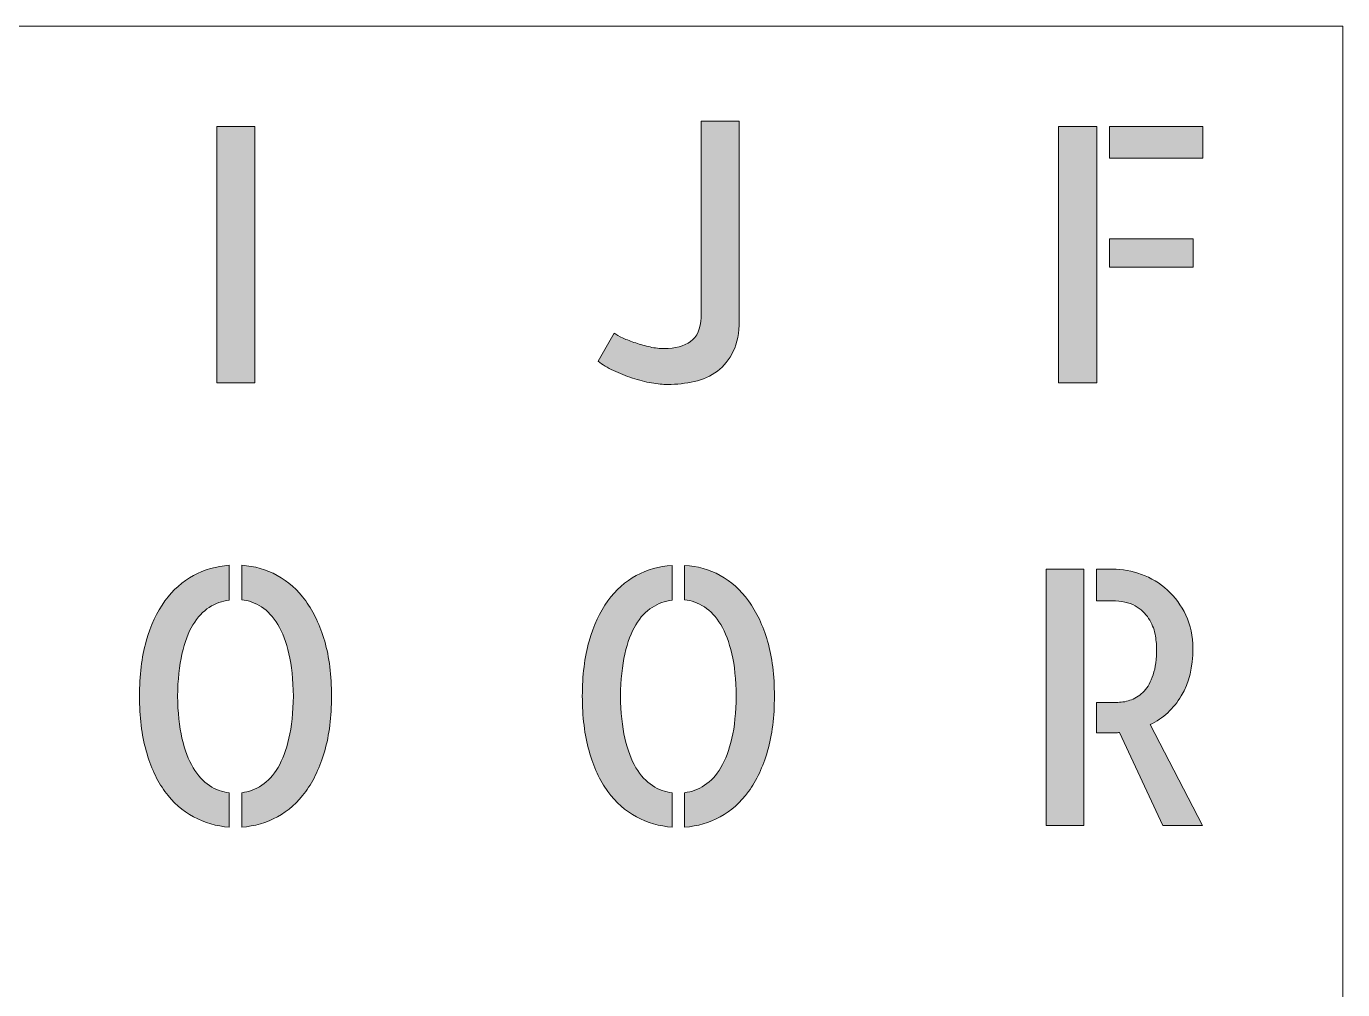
# Model space of a CAD drawing. Header units: millimetres. Extents: x -2 to 181, y -158 to 8.
# Drawn here: x 131.62 to 181.16, y -27.94 to 8.33 of the extents above; entities that cross this region are included whole.
import ezdxf

# ---------------------------------------------------------------- set-up
doc = ezdxf.new("R2010")
doc.units = ezdxf.units.MM
doc.header["$MEASUREMENT"] = 0
doc.layers.add('Laag 1', color=7, linetype='Continuous', lineweight=0)
doc.layers.add('Laag 2', color=7, linetype='Continuous', lineweight=0)

# ---------------------------------------------------------------- blocks, each defined once
blk = doc.blocks.new('Block_8')
at = {"layer": 'Laag 1', "true_color": 0x1d1d1b, "transparency": 33554687}
h = blk.add_hatch(color=250, dxfattribs=at)
h.dxf.hatch_style = 2
edge = h.paths.add_edge_path()
edge.add_spline(control_points=[(140.225, -5.086), (140.225, -5.086), (138.788, -5.086), (138.788, -5.086), (138.788, -5.086), (138.788, 4.562), (138.788, 4.562), (138.788, 4.562), (140.225, 4.562), (140.225, 4.562), (140.225, 4.562), (140.225, -5.086), (140.225, -5.086)], knot_values=[0, 0, 0, 0, 1, 1, 1, 2, 2, 2, 3, 3, 3, 4, 4, 4, 4], degree=3, periodic=0)
at = {"layer": 'Laag 1'}
blk.add_open_spline([(140.225, -5.086), (140.225, -5.086), (138.788, -5.086), (138.788, -5.086), (138.788, -5.086), (138.788, 4.562), (138.788, 4.562), (138.788, 4.562), (140.225, 4.562), (140.225, 4.562), (140.225, 4.562), (140.225, -5.086), (140.225, -5.086)], degree=3, knots=[0, 0, 0, 0, 1, 1, 1, 2, 2, 2, 3, 3, 3, 4, 4, 4, 4], dxfattribs=at)
blk = doc.blocks.new('Block_17')
at = {"layer": 'Laag 1', "true_color": 0x1d1d1b, "transparency": 33554687}
h = blk.add_hatch(color=250, dxfattribs=at)
h.dxf.hatch_style = 2
edge = h.paths.add_edge_path()
edge.add_spline(control_points=[(139.73, -11.96), (140.209, -11.987), (140.655, -12.113), (141.067, -12.34), (141.479, -12.567), (141.836, -12.888), (142.138, -13.302), (142.44, -13.717), (142.678, -14.223), (142.851, -14.821), (143.023, -15.419), (143.11, -16.106), (143.11, -16.883), (143.11, -17.66), (143.023, -18.349), (142.851, -18.951), (142.678, -19.553), (142.44, -20.062), (142.138, -20.476), (141.836, -20.891), (141.481, -21.209), (141.073, -21.432), (140.664, -21.654), (140.217, -21.783), (139.73, -21.818), (139.73, -21.818), (139.73, -20.522), (139.73, -20.522), (139.997, -20.487), (140.248, -20.393), (140.484, -20.241), (140.719, -20.088), (140.923, -19.865), (141.096, -19.573), (141.269, -19.281), (141.406, -18.914), (141.508, -18.473), (141.61, -18.033), (141.665, -17.502), (141.673, -16.883), (141.665, -16.263), (141.61, -15.733), (141.508, -15.292), (141.406, -14.851), (141.267, -14.485), (141.09, -14.192), (140.914, -13.9), (140.708, -13.678), (140.472, -13.525), (140.237, -13.372), (139.989, -13.283), (139.73, -13.256), (139.73, -13.256), (139.73, -11.96), (139.73, -11.96)], knot_values=[0, 0, 0, 0, 1, 1, 1, 2, 2, 2, 3, 3, 3, 4, 4, 4, 5, 5, 5, 6, 6, 6, 7, 7, 7, 8, 8, 8, 9, 9, 9, 10, 10, 10, 11, 11, 11, 12, 12, 12, 13, 13, 13, 14, 14, 14, 15, 15, 15, 16, 16, 16, 17, 17, 17, 18, 18, 18, 18], degree=3, periodic=0)
edge = h.paths.add_edge_path()
edge.add_spline(control_points=[(135.88, -16.883), (135.88, -16.106), (135.964, -15.419), (136.133, -14.821), (136.302, -14.223), (136.537, -13.717), (136.84, -13.302), (137.142, -12.888), (137.499, -12.569), (137.911, -12.347), (138.323, -12.124), (138.773, -11.995), (139.259, -11.96), (139.259, -11.96), (139.259, -13.269), (139.259, -13.269), (138.992, -13.304), (138.741, -13.396), (138.506, -13.544), (138.27, -13.693), (138.066, -13.911), (137.893, -14.199), (137.721, -14.487), (137.583, -14.854), (137.481, -15.299), (137.379, -15.744), (137.324, -16.272), (137.317, -16.883), (137.324, -17.502), (137.379, -18.033), (137.481, -18.473), (137.583, -18.914), (137.723, -19.283), (137.899, -19.58), (138.076, -19.876), (138.282, -20.101), (138.518, -20.254), (138.753, -20.407), (139, -20.496), (139.259, -20.522), (139.259, -20.522), (139.259, -21.818), (139.259, -21.818), (138.781, -21.783), (138.333, -21.654), (137.917, -21.432), (137.501, -21.209), (137.142, -20.891), (136.84, -20.476), (136.537, -20.062), (136.302, -19.553), (136.133, -18.951), (135.964, -18.349), (135.88, -17.66), (135.88, -16.883)], knot_values=[0, 0, 0, 0, 1, 1, 1, 2, 2, 2, 3, 3, 3, 4, 4, 4, 5, 5, 5, 6, 6, 6, 7, 7, 7, 8, 8, 8, 9, 9, 9, 10, 10, 10, 11, 11, 11, 12, 12, 12, 13, 13, 13, 14, 14, 14, 15, 15, 15, 16, 16, 16, 17, 17, 17, 18, 18, 18, 18], degree=3, periodic=0)
at = {"layer": 'Laag 1'}
for points in [[(135.88, -16.883), (135.88, -16.106), (135.964, -15.419), (136.133, -14.821), (136.302, -14.223), (136.537, -13.717), (136.84, -13.302), (137.142, -12.888), (137.499, -12.569), (137.911, -12.347), (138.323, -12.124), (138.773, -11.995), (139.259, -11.96), (139.259, -11.96), (139.259, -13.269), (139.259, -13.269), (138.992, -13.304), (138.741, -13.396), (138.506, -13.544), (138.27, -13.693), (138.066, -13.911), (137.893, -14.199), (137.721, -14.487), (137.583, -14.854), (137.481, -15.299), (137.379, -15.744), (137.324, -16.272), (137.317, -16.883), (137.324, -17.502), (137.379, -18.033), (137.481, -18.473), (137.583, -18.914), (137.723, -19.283), (137.899, -19.58), (138.076, -19.876), (138.282, -20.101), (138.518, -20.254), (138.753, -20.407), (139, -20.496), (139.259, -20.522), (139.259, -20.522), (139.259, -21.818), (139.259, -21.818), (138.781, -21.783), (138.333, -21.654), (137.917, -21.432), (137.501, -21.209), (137.142, -20.891), (136.84, -20.476), (136.537, -20.062), (136.302, -19.553), (136.133, -18.951), (135.964, -18.349), (135.88, -17.66), (135.88, -16.883)], [(139.73, -11.96), (140.209, -11.987), (140.655, -12.113), (141.067, -12.34), (141.479, -12.567), (141.836, -12.888), (142.138, -13.302), (142.44, -13.717), (142.678, -14.223), (142.851, -14.821), (143.023, -15.419), (143.11, -16.106), (143.11, -16.883), (143.11, -17.66), (143.023, -18.349), (142.851, -18.951), (142.678, -19.553), (142.44, -20.062), (142.138, -20.476), (141.836, -20.891), (141.481, -21.209), (141.073, -21.432), (140.664, -21.654), (140.217, -21.783), (139.73, -21.818), (139.73, -21.818), (139.73, -20.522), (139.73, -20.522), (139.997, -20.487), (140.248, -20.393), (140.484, -20.241), (140.719, -20.088), (140.923, -19.865), (141.096, -19.573), (141.269, -19.281), (141.406, -18.914), (141.508, -18.473), (141.61, -18.033), (141.665, -17.502), (141.673, -16.883), (141.665, -16.263), (141.61, -15.733), (141.508, -15.292), (141.406, -14.851), (141.267, -14.485), (141.09, -14.192), (140.914, -13.9), (140.708, -13.678), (140.472, -13.525), (140.237, -13.372), (139.989, -13.283), (139.73, -13.256), (139.73, -13.256), (139.73, -11.96), (139.73, -11.96)]]:
    blk.add_open_spline(points, degree=3, knots=[0, 0, 0, 0, 1, 1, 1, 2, 2, 2, 3, 3, 3, 4, 4, 4, 5, 5, 5, 6, 6, 6, 7, 7, 7, 8, 8, 8, 9, 9, 9, 10, 10, 10, 11, 11, 11, 12, 12, 12, 13, 13, 13, 14, 14, 14, 15, 15, 15, 16, 16, 16, 17, 17, 17, 18, 18, 18, 18], dxfattribs=at)
blk = doc.blocks.new('Block_72')
at = {"layer": 'Laag 1', "true_color": 0x1d1d1b, "transparency": 33554687}
h = blk.add_hatch(color=250, dxfattribs=at)
h.dxf.hatch_style = 2
edge = h.paths.add_edge_path()
edge.add_spline(control_points=[(158.452, 4.759), (158.452, 4.759), (158.452, -2.756), (158.452, -2.756), (158.452, -3.21), (158.377, -3.592), (158.228, -3.901), (158.079, -4.211), (157.879, -4.46), (157.628, -4.648), (157.376, -4.835), (157.088, -4.966), (156.762, -5.04), (156.437, -5.114), (156.101, -5.152), (155.756, -5.152), (155.583, -5.152), (155.381, -5.132), (155.149, -5.093), (154.918, -5.053), (154.678, -4.992), (154.431, -4.909), (154.184, -4.827), (153.946, -4.733), (153.719, -4.628), (153.491, -4.523), (153.298, -4.405), (153.142, -4.275), (153.142, -4.275), (153.742, -3.214), (153.742, -3.214), (153.82, -3.275), (153.932, -3.338), (154.078, -3.404), (154.223, -3.469), (154.382, -3.531), (154.555, -3.587), (154.727, -3.644), (154.908, -3.694), (155.096, -3.738), (155.285, -3.782), (155.461, -3.803), (155.626, -3.803), (156.042, -3.803), (156.374, -3.714), (156.621, -3.535), (156.868, -3.356), (157, -3.053), (157.015, -2.625), (157.015, -2.625), (157.015, 4.759), (157.015, 4.759), (157.015, 4.759), (158.452, 4.759), (158.452, 4.759)], knot_values=[0, 0, 0, 0, 1, 1, 1, 2, 2, 2, 3, 3, 3, 4, 4, 4, 5, 5, 5, 6, 6, 6, 7, 7, 7, 8, 8, 8, 9, 9, 9, 10, 10, 10, 11, 11, 11, 12, 12, 12, 13, 13, 13, 14, 14, 14, 15, 15, 15, 16, 16, 16, 17, 17, 17, 18, 18, 18, 18], degree=3, periodic=0)
at = {"layer": 'Laag 1'}
blk.add_open_spline([(158.452, 4.759), (158.452, 4.759), (158.452, -2.756), (158.452, -2.756), (158.452, -3.21), (158.377, -3.592), (158.228, -3.901), (158.079, -4.211), (157.879, -4.46), (157.628, -4.648), (157.376, -4.835), (157.088, -4.966), (156.762, -5.04), (156.437, -5.114), (156.101, -5.152), (155.756, -5.152), (155.583, -5.152), (155.381, -5.132), (155.149, -5.093), (154.918, -5.053), (154.678, -4.992), (154.431, -4.909), (154.184, -4.827), (153.946, -4.733), (153.719, -4.628), (153.491, -4.523), (153.298, -4.405), (153.142, -4.275), (153.142, -4.275), (153.742, -3.214), (153.742, -3.214), (153.82, -3.275), (153.932, -3.338), (154.078, -3.404), (154.223, -3.469), (154.382, -3.531), (154.555, -3.587), (154.727, -3.644), (154.908, -3.694), (155.096, -3.738), (155.285, -3.782), (155.461, -3.803), (155.626, -3.803), (156.042, -3.803), (156.374, -3.714), (156.621, -3.535), (156.868, -3.356), (157, -3.053), (157.015, -2.625), (157.015, -2.625), (157.015, 4.759), (157.015, 4.759), (157.015, 4.759), (158.452, 4.759), (158.452, 4.759)], degree=3, knots=[0, 0, 0, 0, 1, 1, 1, 2, 2, 2, 3, 3, 3, 4, 4, 4, 5, 5, 5, 6, 6, 6, 7, 7, 7, 8, 8, 8, 9, 9, 9, 10, 10, 10, 11, 11, 11, 12, 12, 12, 13, 13, 13, 14, 14, 14, 15, 15, 15, 16, 16, 16, 17, 17, 17, 18, 18, 18, 18], dxfattribs=at)
blk = doc.blocks.new('Block_73')
at = {"layer": 'Laag 1', "true_color": 0x1d1d1b, "transparency": 33554687}
h = blk.add_hatch(color=250, dxfattribs=at)
h.dxf.hatch_style = 2
edge = h.paths.add_edge_path()
edge.add_spline(control_points=[(175.531, -0.74), (175.531, -0.74), (172.387, -0.74), (172.387, -0.74), (172.387, -0.74), (172.387, 0.334), (172.387, 0.334), (172.387, 0.334), (175.531, 0.334), (175.531, 0.334), (175.531, 0.334), (175.531, -0.74), (175.531, -0.74)], knot_values=[0, 0, 0, 0, 1, 1, 1, 2, 2, 2, 3, 3, 3, 4, 4, 4, 4], degree=3, periodic=0)
edge = h.paths.add_edge_path()
edge.add_spline(control_points=[(175.896, 4.562), (175.896, 4.562), (175.896, 3.371), (175.896, 3.371), (175.896, 3.371), (172.387, 3.371), (172.387, 3.371), (172.387, 3.371), (172.387, 4.562), (172.387, 4.562), (172.387, 4.562), (175.896, 4.562), (175.896, 4.562)], knot_values=[0, 0, 0, 0, 1, 1, 1, 2, 2, 2, 3, 3, 3, 4, 4, 4, 4], degree=3, periodic=0)
edge = h.paths.add_edge_path()
edge.add_spline(control_points=[(170.468, 4.562), (170.468, 4.562), (171.904, 4.562), (171.904, 4.562), (171.904, 4.562), (171.904, -5.086), (171.904, -5.086), (171.904, -5.086), (170.468, -5.086), (170.468, -5.086), (170.468, -5.086), (170.468, 4.562), (170.468, 4.562)], knot_values=[0, 0, 0, 0, 1, 1, 1, 2, 2, 2, 3, 3, 3, 4, 4, 4, 4], degree=3, periodic=0)
at = {"layer": 'Laag 1'}
for points in [[(170.468, 4.562), (170.468, 4.562), (171.904, 4.562), (171.904, 4.562), (171.904, 4.562), (171.904, -5.086), (171.904, -5.086), (171.904, -5.086), (170.468, -5.086), (170.468, -5.086), (170.468, -5.086), (170.468, 4.562), (170.468, 4.562)], [(175.896, 4.562), (175.896, 4.562), (175.896, 3.371), (175.896, 3.371), (175.896, 3.371), (172.387, 3.371), (172.387, 3.371), (172.387, 3.371), (172.387, 4.562), (172.387, 4.562), (172.387, 4.562), (175.896, 4.562), (175.896, 4.562)], [(175.531, -0.74), (175.531, -0.74), (172.387, -0.74), (172.387, -0.74), (172.387, -0.74), (172.387, 0.334), (172.387, 0.334), (172.387, 0.334), (175.531, 0.334), (175.531, 0.334), (175.531, 0.334), (175.531, -0.74), (175.531, -0.74)]]:
    blk.add_open_spline(points, degree=3, knots=[0, 0, 0, 0, 1, 1, 1, 2, 2, 2, 3, 3, 3, 4, 4, 4, 4], dxfattribs=at)
blk = doc.blocks.new('Block_74')
at = {"layer": 'Laag 1', "true_color": 0x1d1d1b, "transparency": 33554687}
h = blk.add_hatch(color=250, dxfattribs=at)
h.dxf.hatch_style = 2
edge = h.paths.add_edge_path()
edge.add_spline(control_points=[(156.397, -11.961), (156.876, -11.987), (157.322, -12.113), (157.734, -12.34), (158.146, -12.567), (158.503, -12.888), (158.805, -13.302), (159.107, -13.717), (159.345, -14.223), (159.518, -14.821), (159.69, -15.419), (159.777, -16.106), (159.777, -16.883), (159.777, -17.66), (159.69, -18.349), (159.518, -18.951), (159.345, -19.554), (159.107, -20.062), (158.805, -20.476), (158.503, -20.891), (158.148, -21.21), (157.74, -21.432), (157.331, -21.655), (156.884, -21.783), (156.397, -21.818), (156.397, -21.818), (156.397, -20.522), (156.397, -20.522), (156.664, -20.487), (156.915, -20.394), (157.151, -20.241), (157.386, -20.088), (157.59, -19.866), (157.763, -19.573), (157.936, -19.281), (158.073, -18.914), (158.175, -18.473), (158.277, -18.033), (158.332, -17.503), (158.34, -16.883), (158.332, -16.263), (158.277, -15.733), (158.175, -15.292), (158.073, -14.852), (157.934, -14.485), (157.757, -14.193), (157.581, -13.9), (157.375, -13.678), (157.139, -13.525), (156.904, -13.372), (156.656, -13.283), (156.397, -13.257), (156.397, -13.257), (156.397, -11.961), (156.397, -11.961)], knot_values=[0, 0, 0, 0, 1, 1, 1, 2, 2, 2, 3, 3, 3, 4, 4, 4, 5, 5, 5, 6, 6, 6, 7, 7, 7, 8, 8, 8, 9, 9, 9, 10, 10, 10, 11, 11, 11, 12, 12, 12, 13, 13, 13, 14, 14, 14, 15, 15, 15, 16, 16, 16, 17, 17, 17, 18, 18, 18, 18], degree=3, periodic=0)
edge = h.paths.add_edge_path()
edge.add_spline(control_points=[(152.547, -16.883), (152.547, -16.106), (152.632, -15.419), (152.8, -14.821), (152.969, -14.223), (153.204, -13.717), (153.507, -13.302), (153.809, -12.888), (154.166, -12.569), (154.578, -12.347), (154.99, -12.124), (155.44, -11.995), (155.926, -11.961), (155.926, -11.961), (155.926, -13.27), (155.926, -13.27), (155.659, -13.305), (155.408, -13.396), (155.173, -13.545), (154.937, -13.693), (154.733, -13.911), (154.56, -14.199), (154.388, -14.487), (154.25, -14.854), (154.148, -15.299), (154.046, -15.744), (153.991, -16.272), (153.984, -16.883), (153.991, -17.503), (154.046, -18.033), (154.148, -18.473), (154.25, -18.914), (154.39, -19.283), (154.566, -19.58), (154.743, -19.876), (154.949, -20.101), (155.185, -20.254), (155.42, -20.407), (155.667, -20.496), (155.926, -20.522), (155.926, -20.522), (155.926, -21.818), (155.926, -21.818), (155.448, -21.783), (155, -21.655), (154.584, -21.432), (154.168, -21.21), (153.809, -20.891), (153.507, -20.476), (153.204, -20.062), (152.969, -19.554), (152.8, -18.951), (152.632, -18.349), (152.547, -17.66), (152.547, -16.883)], knot_values=[0, 0, 0, 0, 1, 1, 1, 2, 2, 2, 3, 3, 3, 4, 4, 4, 5, 5, 5, 6, 6, 6, 7, 7, 7, 8, 8, 8, 9, 9, 9, 10, 10, 10, 11, 11, 11, 12, 12, 12, 13, 13, 13, 14, 14, 14, 15, 15, 15, 16, 16, 16, 17, 17, 17, 18, 18, 18, 18], degree=3, periodic=0)
at = {"layer": 'Laag 1'}
for points in [[(152.547, -16.883), (152.547, -16.106), (152.632, -15.419), (152.8, -14.821), (152.969, -14.223), (153.204, -13.717), (153.507, -13.302), (153.809, -12.888), (154.166, -12.569), (154.578, -12.347), (154.99, -12.124), (155.44, -11.995), (155.926, -11.961), (155.926, -11.961), (155.926, -13.27), (155.926, -13.27), (155.659, -13.305), (155.408, -13.396), (155.173, -13.545), (154.937, -13.693), (154.733, -13.911), (154.56, -14.199), (154.388, -14.487), (154.25, -14.854), (154.148, -15.299), (154.046, -15.744), (153.991, -16.272), (153.984, -16.883), (153.991, -17.503), (154.046, -18.033), (154.148, -18.473), (154.25, -18.914), (154.39, -19.283), (154.566, -19.58), (154.743, -19.876), (154.949, -20.101), (155.185, -20.254), (155.42, -20.407), (155.667, -20.496), (155.926, -20.522), (155.926, -20.522), (155.926, -21.818), (155.926, -21.818), (155.448, -21.783), (155, -21.655), (154.584, -21.432), (154.168, -21.21), (153.809, -20.891), (153.507, -20.476), (153.204, -20.062), (152.969, -19.554), (152.8, -18.951), (152.632, -18.349), (152.547, -17.66), (152.547, -16.883)], [(156.397, -11.961), (156.876, -11.987), (157.322, -12.113), (157.734, -12.34), (158.146, -12.567), (158.503, -12.888), (158.805, -13.302), (159.107, -13.717), (159.345, -14.223), (159.518, -14.821), (159.69, -15.419), (159.777, -16.106), (159.777, -16.883), (159.777, -17.66), (159.69, -18.349), (159.518, -18.951), (159.345, -19.554), (159.107, -20.062), (158.805, -20.476), (158.503, -20.891), (158.148, -21.21), (157.74, -21.432), (157.331, -21.655), (156.884, -21.783), (156.397, -21.818), (156.397, -21.818), (156.397, -20.522), (156.397, -20.522), (156.664, -20.487), (156.915, -20.394), (157.151, -20.241), (157.386, -20.088), (157.59, -19.866), (157.763, -19.573), (157.936, -19.281), (158.073, -18.914), (158.175, -18.473), (158.277, -18.033), (158.332, -17.503), (158.34, -16.883), (158.332, -16.263), (158.277, -15.733), (158.175, -15.292), (158.073, -14.852), (157.934, -14.485), (157.757, -14.193), (157.581, -13.9), (157.375, -13.678), (157.139, -13.525), (156.904, -13.372), (156.656, -13.283), (156.397, -13.257), (156.397, -13.257), (156.397, -11.961), (156.397, -11.961)]]:
    blk.add_open_spline(points, degree=3, knots=[0, 0, 0, 0, 1, 1, 1, 2, 2, 2, 3, 3, 3, 4, 4, 4, 5, 5, 5, 6, 6, 6, 7, 7, 7, 8, 8, 8, 9, 9, 9, 10, 10, 10, 11, 11, 11, 12, 12, 12, 13, 13, 13, 14, 14, 14, 15, 15, 15, 16, 16, 16, 17, 17, 17, 18, 18, 18, 18], dxfattribs=at)
blk = doc.blocks.new('Block_75')
at = {"layer": 'Laag 1', "true_color": 0x1d1d1b, "transparency": 33554687}
h = blk.add_hatch(color=250, dxfattribs=at)
h.dxf.hatch_style = 2
edge = h.paths.add_edge_path()
edge.add_spline(control_points=[(175.89, -21.753), (175.89, -21.753), (174.395, -21.753), (174.395, -21.753), (174.395, -21.753), (172.758, -18.257), (172.758, -18.257), (172.734, -18.257), (172.709, -18.26), (172.681, -18.264), (172.654, -18.268), (172.612, -18.271), (172.558, -18.271), (172.503, -18.271), (172.422, -18.271), (172.316, -18.271), (172.21, -18.271), (172.071, -18.271), (171.898, -18.271), (171.898, -18.271), (171.898, -17.119), (171.898, -17.119), (171.898, -17.119), (172.699, -17.119), (172.699, -17.119), (172.871, -17.119), (173.044, -17.086), (173.217, -17.02), (173.39, -16.955), (173.547, -16.848), (173.688, -16.7), (173.829, -16.551), (173.943, -16.344), (174.029, -16.078), (174.116, -15.812), (174.159, -15.482), (174.159, -15.089), (174.159, -14.932), (174.139, -14.751), (174.1, -14.546), (174.061, -14.341), (173.98, -14.145), (173.859, -13.957), (173.737, -13.769), (173.566, -13.612), (173.347, -13.486), (173.127, -13.359), (172.836, -13.296), (172.475, -13.296), (172.475, -13.296), (171.898, -13.296), (171.898, -13.296), (171.898, -13.296), (171.898, -12.105), (171.898, -12.105), (171.898, -12.105), (172.499, -12.105), (172.499, -12.105), (172.868, -12.105), (173.233, -12.17), (173.594, -12.301), (173.955, -12.432), (174.279, -12.628), (174.565, -12.89), (174.852, -13.152), (175.083, -13.468), (175.26, -13.839), (175.437, -14.21), (175.525, -14.627), (175.525, -15.089), (175.525, -15.788), (175.379, -16.381), (175.089, -16.87), (174.799, -17.359), (174.406, -17.721), (173.912, -17.956), (173.912, -17.956), (175.89, -21.753), (175.89, -21.753)], knot_values=[0, 0, 0, 0, 1, 1, 1, 2, 2, 2, 3, 3, 3, 4, 4, 4, 5, 5, 5, 6, 6, 6, 7, 7, 7, 8, 8, 8, 9, 9, 9, 10, 10, 10, 11, 11, 11, 12, 12, 12, 13, 13, 13, 14, 14, 14, 15, 15, 15, 16, 16, 16, 17, 17, 17, 18, 18, 18, 19, 19, 19, 20, 20, 20, 21, 21, 21, 22, 22, 22, 23, 23, 23, 24, 24, 24, 25, 25, 25, 26, 26, 26, 26], degree=3, periodic=0)
edge = h.paths.add_edge_path()
edge.add_spline(control_points=[(170.003, -12.105), (170.003, -12.105), (171.416, -12.105), (171.416, -12.105), (171.416, -12.105), (171.416, -21.753), (171.416, -21.753), (171.416, -21.753), (170.003, -21.753), (170.003, -21.753), (170.003, -21.753), (170.003, -12.105), (170.003, -12.105)], knot_values=[0, 0, 0, 0, 1, 1, 1, 2, 2, 2, 3, 3, 3, 4, 4, 4, 4], degree=3, periodic=0)
at = {"layer": 'Laag 1'}
for points, knots in [([(170.003, -12.105), (170.003, -12.105), (171.416, -12.105), (171.416, -12.105), (171.416, -12.105), (171.416, -21.753), (171.416, -21.753), (171.416, -21.753), (170.003, -21.753), (170.003, -21.753), (170.003, -21.753), (170.003, -12.105), (170.003, -12.105)], [0, 0, 0, 0, 1, 1, 1, 2, 2, 2, 3, 3, 3, 4, 4, 4, 4]), ([(175.89, -21.753), (175.89, -21.753), (174.395, -21.753), (174.395, -21.753), (174.395, -21.753), (172.758, -18.257), (172.758, -18.257), (172.734, -18.257), (172.709, -18.26), (172.681, -18.264), (172.654, -18.268), (172.612, -18.271), (172.558, -18.271), (172.503, -18.271), (172.422, -18.271), (172.316, -18.271), (172.21, -18.271), (172.071, -18.271), (171.898, -18.271), (171.898, -18.271), (171.898, -17.119), (171.898, -17.119), (171.898, -17.119), (172.699, -17.119), (172.699, -17.119), (172.871, -17.119), (173.044, -17.086), (173.217, -17.02), (173.39, -16.955), (173.547, -16.848), (173.688, -16.7), (173.829, -16.551), (173.943, -16.344), (174.029, -16.078), (174.116, -15.812), (174.159, -15.482), (174.159, -15.089), (174.159, -14.932), (174.139, -14.751), (174.1, -14.546), (174.061, -14.341), (173.98, -14.145), (173.859, -13.957), (173.737, -13.769), (173.566, -13.612), (173.347, -13.486), (173.127, -13.359), (172.836, -13.296), (172.475, -13.296), (172.475, -13.296), (171.898, -13.296), (171.898, -13.296), (171.898, -13.296), (171.898, -12.105), (171.898, -12.105), (171.898, -12.105), (172.499, -12.105), (172.499, -12.105), (172.868, -12.105), (173.233, -12.17), (173.594, -12.301), (173.955, -12.432), (174.279, -12.628), (174.565, -12.89), (174.852, -13.152), (175.083, -13.468), (175.26, -13.839), (175.437, -14.21), (175.525, -14.627), (175.525, -15.089), (175.525, -15.788), (175.379, -16.381), (175.089, -16.87), (174.799, -17.359), (174.406, -17.721), (173.912, -17.956), (173.912, -17.956), (175.89, -21.753), (175.89, -21.753)], [0, 0, 0, 0, 1, 1, 1, 2, 2, 2, 3, 3, 3, 4, 4, 4, 5, 5, 5, 6, 6, 6, 7, 7, 7, 8, 8, 8, 9, 9, 9, 10, 10, 10, 11, 11, 11, 12, 12, 12, 13, 13, 13, 14, 14, 14, 15, 15, 15, 16, 16, 16, 17, 17, 17, 18, 18, 18, 19, 19, 19, 20, 20, 20, 21, 21, 21, 22, 22, 22, 23, 23, 23, 24, 24, 24, 25, 25, 25, 26, 26, 26, 26])]:
    blk.add_open_spline(points, degree=3, knots=knots, dxfattribs=at)

msp = doc.modelspace()

# ---------------------------------------------------------------- linework, layer by layer
at = {"layer": 'Laag 2', "color": 250, "lineweight": 18, "true_color": 0x1d1d1b}
msp.add_lwpolyline([(181.161, -158.333), (-2.172, -158.333), (-2.172, 8.333), (181.161, 8.333)], close=True, dxfattribs=at)

# ---------------------------------------------------------------- block references
at = {"layer": 'Laag 1'}
for name in ['Block_8', 'Block_72', 'Block_73', 'Block_17', 'Block_74', 'Block_75']:
    msp.add_blockref(name, (0, 0), dxfattribs=at)

doc.saveas('drawing.dxf')
